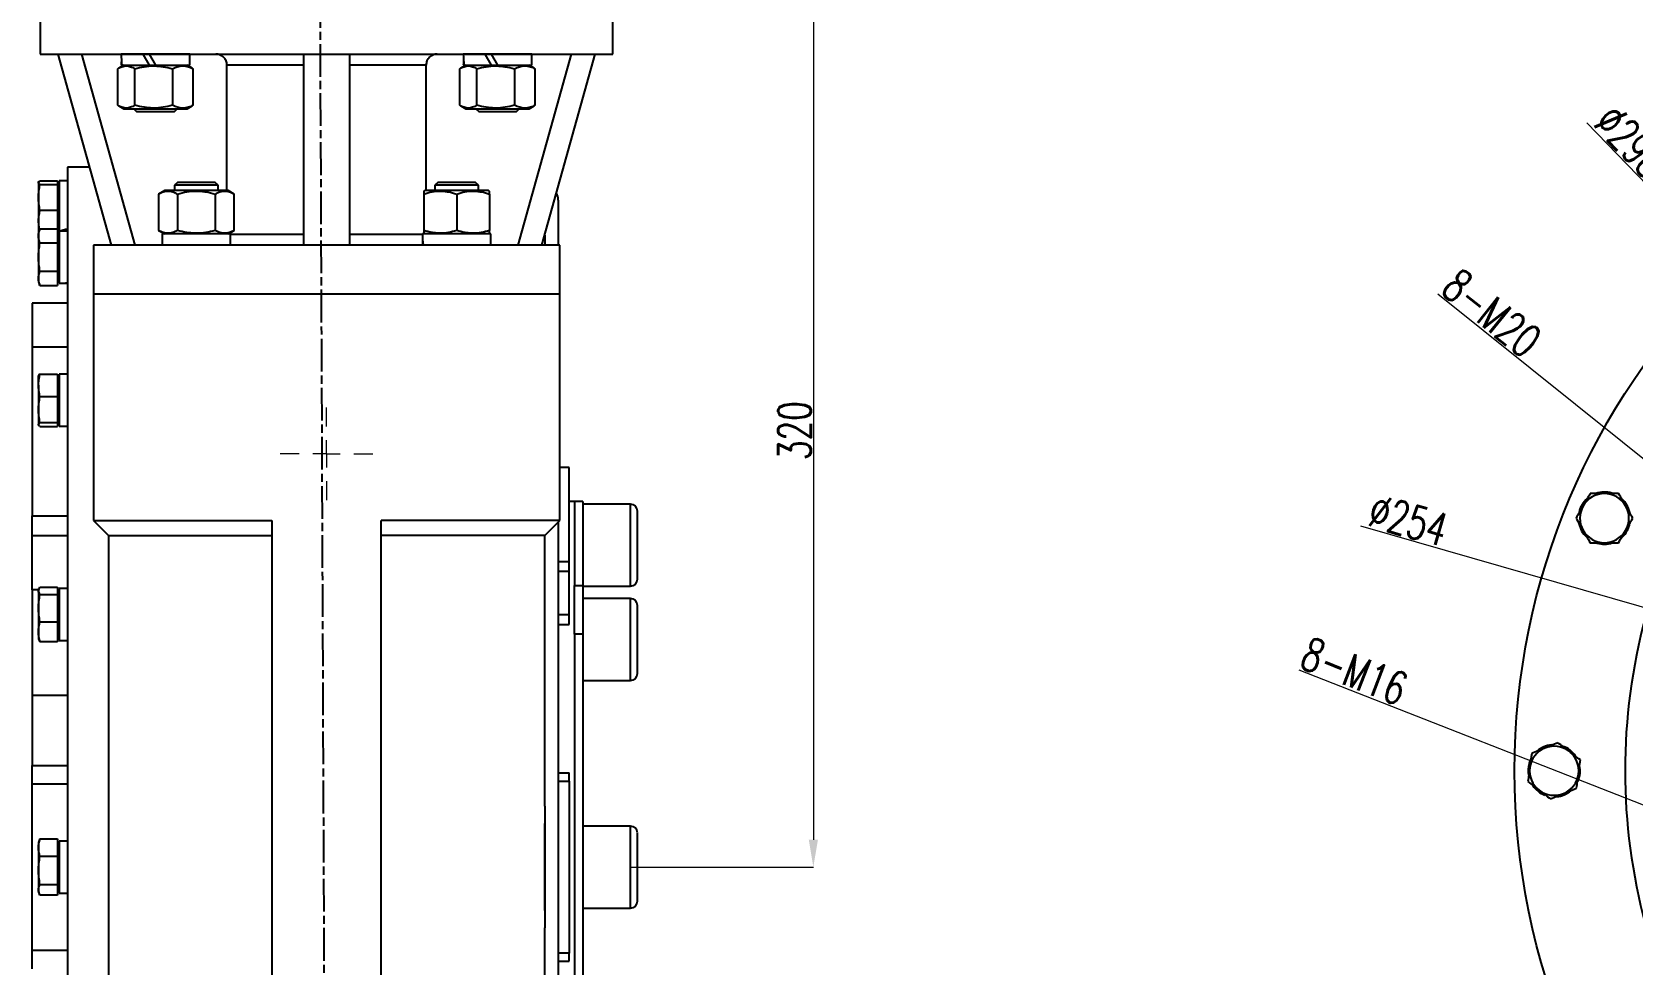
# Model space of a CAD drawing. Header units: millimetres. Extents: x 2180 to 4616, y 795 to 2518.
# Drawn here: x 2704 to 3291, y 1689 to 2031 of the extents above; entities that cross this region are included whole.
import ezdxf

# ---------------------------------------------------------------- set-up
doc = ezdxf.new("R2010")
doc.units = ezdxf.units.MM
doc.linetypes.add('AM_ISO08W050', pattern=[18, 12, -1.5, 3, -1.5])
for name, color, linetype, lineweight in [('10', 7, 'Continuous', 0), ('AM_5', 3, 'Continuous', 25), ('AM_7', 4, 'AM_ISO08W050', 25)]:
    doc.layers.add(name, color=color, linetype=linetype, lineweight=lineweight)
doc.styles.add('SLDTEXTSTYLE1', font='txt.shx', dxfattribs={"width": 0.7, "bigfont": 'gbcbig.shx'})
doc.dimstyles.new('SLDDIMSTYLE12$0', dxfattribs={"dimtxt": 12, "dimasz": 10, "dimexe": 0, "dimexo": 0.0625, "dimgap": 0.875, "dimtad": 1, "dimdec": 1, "dimlfac": 1.8, "dimrnd": 1e-09, "dimzin": 12, "dimdsep": 46, "dimtxsty": 'SLDTEXTSTYLE1', "dimcen": 0.09, "dimdle": 8.16, "dimclrd": 3, "dimclre": 3, "dimadec": 0, "dimazin": 3, "dimtfac": 1, "dimtdec": 1, "dimtofl": 0, "dimtmove": 0, "dimatfit": 3, "dimfxl": 0, "dimfrac": 2, "dimtolj": 1, "dimlwd": 5, "dimlwe": 5, "dimarcsym": 0})
doc.dimstyles.new('SLDDIMSTYLE12$3', dxfattribs={"dimtxt": 12, "dimasz": 10, "dimexe": 0, "dimexo": 0.0625, "dimgap": 0.875, "dimtad": 1, "dimdec": 1, "dimlfac": 1.8, "dimrnd": 1e-09, "dimzin": 12, "dimdsep": 46, "dimtxsty": 'SLDTEXTSTYLE1', "dimcen": 0.09, "dimdle": 8.16, "dimclrd": 3, "dimclre": 3, "dimadec": 0, "dimazin": 3, "dimtfac": 1, "dimtdec": 1, "dimtofl": 0, "dimtmove": 0, "dimatfit": 3, "dimfxl": 0, "dimfrac": 2, "dimtolj": 1, "dimlwd": 5, "dimlwe": 5, "dimarcsym": 0})

# ---------------------------------------------------------------- blocks, each defined once
blk = doc.blocks.new('SW_CENTERMARKSYMBOL_18')
at = {"layer": '10', "color": 0}
for p, q in [((0, 1), (0, 1.7)), ((-1, 0), (-1.7, 0)), ((0, 0), (-0.5, 0)), ((0, 0), (0, 0.5)), ((0, 0), (0, -0.5)), ((0, 0), (0.5, 0)), ((1, 0), (1.7, 0)), ((0, -1), (0, -1.7))]:
    blk.add_line(p, q, dxfattribs=at)
blk = doc.blocks.new('*D62')
at = {"layer": 'AM_5', "color": 3, "lineweight": 5, "transparency": 16777216}
blk.add_line((2916.7, 2045.25), (2990.17, 2045.25), dxfattribs=at)
at = {"layer": 'AM_5', "color": 3, "linetype": 'Continuous', "lineweight": 5, "transparency": 16777216}
for p, q in [((2990.17, 2035.25), (2990.17, 1735.25)), ((2923.2, 1725.25), (2990.17, 1725.25))]:
    blk.add_line(p, q, dxfattribs=at)
at = {"layer": 'AM_5', "color": 3, "transparency": 16777216}
for points in [[(2988.51, 2035.25), (2991.84, 2035.25), (2990.17, 2045.25)], [(2988.51, 1735.25), (2991.84, 1735.25), (2990.17, 1725.25)]]:
    blk.add_solid(points, dxfattribs=at)
at = {"layer": 'Defpoints', "color": 0, "transparency": 16777216}
for p in [(2916.64, 2045.25), (2923.14, 1725.25), (2990.17, 1725.25)]:
    blk.add_point(p, dxfattribs=at)
at = {"layer": 'AM_5', "color": 0, "transparency": 16777216, "insert": (2983.3, 1885.25), "char_height": 12, "attachment_point": 5, "rotation": 90, "style": 'SLDTEXTSTYLE1'}
blk.add_mtext('\\A1;320', dxfattribs=at)
blk = doc.blocks.new('*D63')
at = {"layer": 'AM_5', "color": 3, "linetype": 'Continuous', "lineweight": 5, "transparency": 16777216}
blk.add_line((3273.77, 1998.09), (3393.22, 1874.76), dxfattribs=at)
at = {"layer": 'AM_5', "color": 3, "lineweight": 5, "transparency": 16777216}
for p, q in [((3503.75, 1760.55), (3503.93, 1760.55)), ((3503.84, 1760.46), (3503.84, 1760.64))]:
    blk.add_line(p, q, dxfattribs=at)
at = {"layer": 'AM_5', "color": 3, "transparency": 16777216}
blk.add_solid([(3394.42, 1875.92), (3392.02, 1873.6), (3400.18, 1867.58)], dxfattribs=at)
at = {"layer": 'Defpoints', "color": 0, "transparency": 16777216}
for p in [(3400.18, 1867.58), (3607.5, 1653.52)]:
    blk.add_point(p, dxfattribs=at)
at = {"layer": 'AM_5', "color": 0, "transparency": 16777216, "insert": (3290.03, 1991.19), "char_height": 12, "attachment_point": 5, "rotation": 314.08515, "style": 'SLDTEXTSTYLE1'}
blk.add_mtext('\\A1;∅298', dxfattribs=at)
blk = doc.blocks.new('*D46')
at = {"layer": 'AM_5', "color": 3, "linetype": 'Continuous', "lineweight": 5, "transparency": 16777216}
blk.add_line((3219.23, 1935.33), (3351.55, 1829.3), dxfattribs=at)
at = {"layer": 'AM_5', "color": 3, "lineweight": 5, "transparency": 16777216}
for p, q in [((3366.09, 1817.57), (3366.27, 1817.57)), ((3366.18, 1817.48), (3366.18, 1817.66))]:
    blk.add_line(p, q, dxfattribs=at)
at = {"layer": 'AM_5', "color": 3, "transparency": 16777216}
blk.add_solid([(3352.59, 1830.6), (3350.51, 1828), (3359.36, 1823.04)], dxfattribs=at)
at = {"layer": 'Defpoints', "color": 0, "transparency": 16777216}
for p in [(3359.36, 1823.04), (3373.01, 1812.1)]:
    blk.add_point(p, dxfattribs=at)
at = {"layer": 'AM_5', "color": 0, "transparency": 16777216, "insert": (3238.96, 1928.33), "char_height": 12, "attachment_point": 5, "rotation": 321.29308, "style": 'SLDTEXTSTYLE1'}
blk.add_mtext('\\A1;8-M20', dxfattribs=at)
blk = doc.blocks.new('*D64')
at = {"layer": 'AM_5', "color": 3, "linetype": 'Continuous', "lineweight": 5, "transparency": 16777216}
blk.add_line((3190.86, 1850.3), (3372.15, 1798.31), dxfattribs=at)
at = {"layer": 'AM_5', "color": 3, "lineweight": 5, "transparency": 16777216}
for p, q in [((3503.75, 1760.55), (3503.93, 1760.55)), ((3503.84, 1760.46), (3503.84, 1760.64))]:
    blk.add_line(p, q, dxfattribs=at)
at = {"layer": 'AM_5', "color": 3, "transparency": 16777216}
blk.add_solid([(3372.61, 1799.92), (3371.69, 1796.71), (3381.76, 1795.56)], dxfattribs=at)
at = {"layer": 'Defpoints', "color": 0, "transparency": 16777216}
for p in [(3381.76, 1795.56), (3625.92, 1725.54)]:
    blk.add_point(p, dxfattribs=at)
at = {"layer": 'AM_5', "color": 0, "transparency": 16777216, "insert": (3208.4, 1852.42), "char_height": 12, "attachment_point": 5, "rotation": 343.99959, "style": 'SLDTEXTSTYLE1'}
blk.add_mtext('\\A1;∅254', dxfattribs=at)
blk = doc.blocks.new('*D47')
at = {"layer": 'AM_5', "color": 3, "linetype": 'Continuous', "lineweight": 5, "transparency": 16777216}
blk.add_line((3168.26, 1797.61), (3370.68, 1718.16), dxfattribs=at)
at = {"layer": 'AM_5', "color": 3, "lineweight": 5, "transparency": 16777216}
for p, q in [((3386.42, 1711.95), (3386.6, 1711.95)), ((3386.51, 1711.86), (3386.51, 1712.04))]:
    blk.add_line(p, q, dxfattribs=at)
at = {"layer": 'AM_5', "color": 3, "transparency": 16777216}
blk.add_solid([(3371.29, 1719.71), (3370.08, 1716.61), (3379.99, 1714.51)], dxfattribs=at)
at = {"layer": 'Defpoints', "color": 0, "transparency": 16777216}
for p in [(3379.99, 1714.51), (3393.03, 1709.39)]:
    blk.add_point(p, dxfattribs=at)
at = {"layer": 'AM_5', "color": 0, "transparency": 16777216, "insert": (3188.53, 1797.04), "char_height": 12, "attachment_point": 5, "rotation": 338.57051, "style": 'SLDTEXTSTYLE1'}
blk.add_mtext('\\A1;8-M16', dxfattribs=at)

msp = doc.modelspace()

# ---------------------------------------------------------------- linework, layer by layer
at = {"color": 7, "linetype": 'Continuous', "lineweight": 25}
for p, q in [((2706.641, 2045.247), (2706.641, 2023.247)), ((2916.641, 2023.247), (2916.641, 2045.247)), ((2706.641, 2023.247), (2916.641, 2023.247)), ((2713.141, 2023.247), (2732.641, 1953.247)), ((2741.465, 1953.247), (2721.965, 2023.247)), ((2761.472, 2023.247), (2736.372, 2023.247)), ((2744.243, 2023.247), (2746.61, 2019.147)), ((2749.035, 2019.147), (2746.667, 2023.247)), ((2761.472, 2019.147), (2761.472, 2023.247)), ((2803.141, 2023.247), (2803.141, 1953.247)), ((2820.141, 1953.247), (2820.141, 2023.247)), ((2886.91, 2023.247), (2861.81, 2023.247)), ((2869.681, 2023.247), (2872.048, 2019.147)), ((2874.473, 2019.147), (2872.105, 2023.247)), ((2901.317, 2023.247), (2881.817, 1953.247)), ((2886.91, 2019.147), (2886.91, 2023.247)), ((2890.641, 1953.247), (2910.141, 2023.247)), ((2735.088, 2004.536), (2735.088, 2017.859)), ((2737.297, 2019.147), (2735.465, 2018.09)), ((2736.372, 2019.147), (2736.597, 2019.147)), ((2736.597, 2019.147), (2761.472, 2019.147)), ((2741.323, 2004.536), (2741.323, 2017.859)), ((2755.157, 2017.859), (2755.157, 2004.536)), ((2762.379, 2018.09), (2760.547, 2019.147)), ((2762.756, 2017.859), (2762.36, 2018.057)), ((2762.756, 2004.536), (2762.756, 2017.859)), ((2803.141, 2019.247), (2775.117, 2019.247)), ((2775.117, 1973.247), (2775.117, 2019.247)), ((2848.165, 2019.247), (2820.141, 2019.247)), ((2848.165, 1973.247), (2848.165, 2019.247)), ((2860.526, 2004.536), (2860.526, 2017.859)), ((2862.735, 2019.147), (2860.903, 2018.09)), ((2861.81, 2019.147), (2862.035, 2019.147)), ((2862.035, 2019.147), (2886.91, 2019.147)), ((2866.761, 2004.536), (2866.761, 2017.859)), ((2880.595, 2017.859), (2880.595, 2004.536)), ((2887.817, 2018.09), (2885.985, 2019.147)), ((2888.194, 2017.859), (2887.798, 2018.057)), ((2888.194, 2004.536), (2888.194, 2017.859)), ((2735.469, 2004.303), (2737.297, 2003.247)), ((2737.297, 2003.247), (2748.922, 2003.247)), ((2741.004, 2003.247), (2742.004, 2002.247)), ((2742.004, 2002.247), (2748.922, 2002.247)), ((2748.922, 2003.247), (2760.547, 2003.247)), ((2748.922, 2002.247), (2755.839, 2002.247)), ((2755.839, 2002.247), (2756.839, 2003.247)), ((2760.547, 2003.247), (2762.375, 2004.303)), ((2762.359, 2004.331), (2762.756, 2004.536)), ((2860.906, 2004.303), (2862.735, 2003.247)), ((2862.735, 2003.247), (2874.36, 2003.247)), ((2866.442, 2003.247), (2867.442, 2002.247)), ((2867.442, 2002.247), (2874.36, 2002.247)), ((2874.36, 2003.247), (2885.985, 2003.247)), ((2874.36, 2002.247), (2881.277, 2002.247)), ((2881.277, 2002.247), (2882.277, 2003.247)), ((2885.985, 2003.247), (2887.813, 2004.303)), ((2887.797, 2004.331), (2888.194, 2004.536)), ((2724.702, 1981.747), (2716.641, 1981.747)), ((2716.641, 1981.747), (2716.641, 1468.747)), ((2706.041, 1976.169), (2706.041, 1970.684)), ((2706.548, 1976.852), (2712.941, 1976.852)), ((2706.548, 1975.486), (2712.941, 1975.486)), ((2712.941, 1976.852), (2712.941, 1975.486)), ((2713.541, 1975.482), (2712.941, 1976.082)), ((2712.941, 1975.486), (2712.941, 1965.881)), ((2716.641, 1976.797), (2713.541, 1976.797)), ((2713.541, 1976.797), (2713.541, 1958.421)), ((2752.286, 1973.247), (2750.055, 1971.959)), ((2763.911, 1973.247), (2752.286, 1973.247)), ((2756.994, 1976.247), (2755.911, 1975.165)), ((2755.911, 1975.165), (2755.911, 1973.247)), ((2771.911, 1975.165), (2755.911, 1975.165)), ((2770.829, 1976.247), (2756.994, 1976.247)), ((2775.536, 1973.247), (2763.911, 1973.247)), ((2771.911, 1975.165), (2770.829, 1976.247)), ((2771.911, 1973.247), (2771.911, 1975.165)), ((2777.768, 1971.959), (2775.536, 1973.247)), ((2847.746, 1973.247), (2847.371, 1973.031)), ((2847.746, 1973.247), (2847.371, 1973.031)), ((2870.996, 1973.247), (2847.746, 1973.247)), ((2852.453, 1976.247), (2851.371, 1975.165)), ((2851.371, 1975.165), (2851.371, 1973.247)), ((2867.371, 1975.165), (2851.371, 1975.165)), ((2866.288, 1976.247), (2852.453, 1976.247)), ((2867.371, 1975.165), (2866.288, 1976.247)), ((2867.371, 1973.247), (2867.371, 1975.165)), ((2871.371, 1973.031), (2870.996, 1973.247)), ((2871.371, 1973.031), (2870.996, 1973.247)), ((2706.041, 1970.684), (2706.041, 1961.762)), ((2750.055, 1971.959), (2750.055, 1958.636)), ((2756.983, 1971.959), (2756.983, 1958.636)), ((2770.839, 1971.959), (2770.839, 1958.636)), ((2777.768, 1958.636), (2777.768, 1971.959)), ((2847.371, 1971.959), (2847.371, 1958.636)), ((2859.371, 1971.959), (2859.371, 1958.636)), ((2871.371, 1971.959), (2871.371, 1958.636)), ((2706.403, 1958.82), (2706.041, 1961.762)), ((2706.041, 1961.762), (2706.041, 1958.247)), ((2712.941, 1965.881), (2706.548, 1965.881)), ((2712.941, 1965.881), (2712.941, 1959.218)), ((2706.548, 1959.218), (2706.041, 1957.826)), ((2706.041, 1958.325), (2706.306, 1957.968)), ((2706.041, 1957.826), (2706.041, 1956.616)), ((2706.041, 1956.616), (2706.041, 1948.818)), ((2706.548, 1959.218), (2712.941, 1959.218)), ((2712.941, 1959.218), (2712.941, 1954.014)), ((2712.941, 1958.412), (2713.541, 1959.012)), ((2713.541, 1957.061), (2712.941, 1957.661)), ((2716.641, 1958.376), (2713.541, 1958.376)), ((2713.541, 1958.376), (2713.541, 1939.276)), ((2750.055, 1958.636), (2752.286, 1957.347)), ((2751.361, 1957.347), (2751.361, 1953.247)), ((2776.461, 1957.347), (2751.361, 1957.347)), ((2775.536, 1957.347), (2777.768, 1958.636)), ((2776.461, 1953.247), (2776.461, 1957.347)), ((2776.461, 1957.247), (2803.141, 1957.247)), ((2820.141, 1957.247), (2846.821, 1957.247)), ((2871.921, 1957.347), (2846.821, 1957.347)), ((2847.371, 1957.564), (2847.746, 1957.347)), ((2847.371, 1957.564), (2847.746, 1957.347)), ((2870.996, 1957.347), (2871.371, 1957.564)), ((2870.996, 1957.347), (2871.371, 1957.564)), ((2871.921, 1953.247), (2871.921, 1957.347)), ((2871.921, 1953.247), (2871.921, 1957.347)), ((2891.641, 1956.837), (2891.641, 1953.247)), ((2706.548, 1954.014), (2712.941, 1954.014)), ((2712.941, 1954.014), (2712.941, 1943.622)), ((2726.141, 1953.247), (2726.141, 1935.247)), ((2897.141, 1953.247), (2726.141, 1953.247)), ((2897.141, 1935.247), (2897.141, 1953.247)), ((2706.041, 1948.818), (2706.041, 1941.028)), ((2712.941, 1943.622), (2706.548, 1943.622)), ((2712.941, 1943.622), (2712.941, 1938.434)), ((2706.041, 1941.028), (2706.041, 1939.826)), ((2706.041, 1939.826), (2706.548, 1938.434)), ((2706.548, 1938.434), (2712.941, 1938.434)), ((2712.941, 1939.991), (2713.541, 1940.591)), ((2713.541, 1939.276), (2713.556, 1939.276)), ((2713.556, 1939.276), (2716.641, 1939.276)), ((2716.641, 1931.896), (2703.641, 1931.896)), ((2703.641, 1931.896), (2703.641, 1915.824)), ((2726.141, 1935.247), (2726.141, 1852.247)), ((2897.141, 1935.247), (2726.141, 1935.247)), ((2897.141, 1852.247), (2897.141, 1935.247)), ((2716.641, 1915.824), (2703.641, 1915.824)), ((2703.641, 1915.824), (2703.641, 1853.999)), ((2706.041, 1901.839), (2706.041, 1905.367)), ((2706.548, 1905.965), (2712.941, 1905.965)), ((2712.941, 1905.965), (2712.941, 1897.714)), ((2713.541, 1904.602), (2712.941, 1905.202)), ((2716.641, 1905.917), (2713.541, 1905.917)), ((2713.541, 1905.917), (2713.541, 1886.817)), ((2706.041, 1901.839), (2706.041, 1892.915)), ((2706.548, 1897.714), (2712.941, 1897.714)), ((2712.941, 1897.714), (2712.941, 1888.117)), ((2706.041, 1892.915), (2706.041, 1887.443)), ((2712.941, 1888.117), (2706.548, 1888.117)), ((2706.548, 1886.769), (2712.941, 1886.769)), ((2712.941, 1887.532), (2713.541, 1888.132)), ((2712.941, 1888.117), (2712.941, 1886.769)), ((2713.541, 1886.817), (2716.641, 1886.817)), ((2900.641, 1871.709), (2897.141, 1871.709)), ((2900.641, 1837.207), (2900.641, 1871.709)), ((2902.641, 1859.247), (2900.641, 1859.247)), ((2905.641, 1859.247), (2902.641, 1859.247)), ((2902.641, 1859.247), (2902.641, 1828.485)), ((2905.641, 1859.247), (2905.641, 1828.485)), ((2923.141, 1858.247), (2905.641, 1858.247)), ((2923.141, 1828.247), (2923.141, 1858.247)), ((2703.641, 1853.999), (2716.641, 1853.999)), ((2703.641, 1846.661), (2703.641, 1853.999)), ((2726.141, 1852.247), (2731.641, 1846.747)), ((2726.141, 1852.247), (2791.641, 1852.247)), ((2791.641, 1852.247), (2791.641, 1598.247)), ((2897.141, 1852.247), (2831.641, 1852.247)), ((2831.641, 1598.247), (2831.641, 1852.247)), ((2891.641, 1846.747), (2897.141, 1852.247)), ((2716.641, 1846.661), (2703.641, 1846.661)), ((2703.641, 1826.917), (2703.641, 1846.661)), ((2731.641, 1846.747), (2731.641, 1661.686)), ((2731.641, 1846.747), (2791.641, 1846.747)), ((2891.641, 1846.747), (2831.641, 1846.747)), ((2891.641, 1747.563), (2891.641, 1846.747)), ((2896.641, 1837.207), (2900.641, 1837.207)), ((2896.641, 1833.757), (2900.641, 1833.757)), ((2900.641, 1833.757), (2900.641, 1837.207)), ((2900.641, 1817.656), (2900.641, 1833.757)), ((2703.641, 1826.917), (2703.641, 1788.114)), ((2706.063, 1826.917), (2703.641, 1826.917)), ((2706.171, 1827.215), (2706.041, 1826.857)), ((2706.041, 1826.857), (2706.041, 1826.548)), ((2706.041, 1826.548), (2706.041, 1820.178)), ((2706.548, 1827.897), (2712.941, 1827.897)), ((2712.941, 1827.897), (2712.941, 1825.198)), ((2713.541, 1826.917), (2712.941, 1826.917)), ((2713.541, 1826.092), (2712.941, 1826.692)), ((2716.641, 1827.407), (2713.541, 1827.407)), ((2713.541, 1827.407), (2713.541, 1808.307)), ((2902.641, 1828.485), (2905.641, 1828.485)), ((2902.641, 1810.676), (2902.641, 1828.485)), ((2905.641, 1828.485), (2905.641, 1810.676)), ((2905.641, 1828.247), (2923.141, 1828.247)), ((2706.041, 1820.178), (2706.041, 1811.487)), ((2706.548, 1825.198), (2712.941, 1825.198)), ((2712.941, 1825.198), (2712.941, 1815.158)), ((2923.141, 1823.686), (2905.641, 1823.686)), ((2923.141, 1793.686), (2923.141, 1823.686)), ((2706.548, 1815.158), (2712.941, 1815.158)), ((2712.941, 1815.158), (2712.941, 1807.816)), ((2900.641, 1817.656), (2896.641, 1817.656)), ((2896.641, 1814.206), (2900.641, 1814.206)), ((2900.641, 1814.206), (2900.641, 1817.656)), ((2706.041, 1811.487), (2706.041, 1808.857)), ((2706.041, 1808.857), (2706.171, 1808.499)), ((2706.277, 1808.537), (2706.548, 1807.816)), ((2712.941, 1809.022), (2713.541, 1809.622)), ((2713.541, 1808.307), (2716.641, 1808.307)), ((2902.641, 1810.676), (2902.641, 1591.247)), ((2905.641, 1810.676), (2902.641, 1810.676)), ((2905.641, 1810.676), (2905.641, 1591.247)), ((2712.941, 1807.816), (2706.548, 1807.816)), ((2905.641, 1793.686), (2923.141, 1793.686)), ((2703.641, 1788.114), (2703.641, 1762.505)), ((2716.641, 1788.114), (2703.641, 1788.114)), ((2703.641, 1762.505), (2716.641, 1762.505)), ((2703.641, 1755.698), (2703.641, 1762.505)), ((2716.641, 1755.698), (2703.641, 1755.698)), ((2703.641, 1694.797), (2703.641, 1755.698)), ((2896.641, 1759.745), (2900.641, 1759.745)), ((2896.641, 1756.771), (2900.641, 1756.771)), ((2900.641, 1756.771), (2900.641, 1759.745)), ((2900.641, 1756.771), (2900.641, 1693.724)), ((2891.641, 1747.563), (2891.641, 1702.931)), ((2923.141, 1740.247), (2905.641, 1740.247)), ((2923.141, 1725.247), (2923.141, 1740.247)), ((2706.321, 1735.017), (2706.041, 1734.247)), ((2706.041, 1734.247), (2706.041, 1732.382)), ((2706.041, 1732.382), (2706.041, 1724.064)), ((2706.548, 1735.549), (2706.404, 1734.987)), ((2706.548, 1735.549), (2712.941, 1735.549)), ((2712.941, 1735.549), (2712.941, 1729.216)), ((2713.541, 1733.482), (2712.941, 1734.082)), ((2716.641, 1734.797), (2713.541, 1734.797)), ((2713.541, 1734.797), (2713.541, 1715.697)), ((2706.548, 1729.216), (2712.941, 1729.216)), ((2712.941, 1729.216), (2712.941, 1718.913)), ((2706.041, 1724.064), (2706.041, 1716.929)), ((2923.141, 1710.247), (2923.141, 1725.247)), ((2706.041, 1716.929), (2706.041, 1716.247)), ((2706.041, 1716.247), (2706.321, 1715.478)), ((2706.548, 1718.913), (2712.941, 1718.913)), ((2712.941, 1714.945), (2706.548, 1714.945)), ((2712.941, 1718.913), (2712.941, 1714.945)), ((2712.941, 1716.412), (2713.541, 1717.012)), ((2713.541, 1715.697), (2716.641, 1715.697)), ((2905.641, 1710.247), (2923.141, 1710.247)), ((2891.641, 1603.747), (2891.641, 1702.931)), ((2703.641, 1694.797), (2716.641, 1694.797)), ((2703.641, 1687.989), (2703.641, 1694.797)), ((2900.641, 1693.724), (2896.641, 1693.724)), ((2900.641, 1690.749), (2900.641, 1693.724)), ((2896.641, 1690.749), (2900.641, 1690.749))]:
    msp.add_line(p, q, dxfattribs=at)
at = {"linetype": 'ByBlock'}
msp.add_line((2761.472, 2023.247), (2861.81, 2023.247), dxfattribs=at)
at = {"color": 7, "linetype": 'Continuous', "lineweight": 25}
msp.add_circle((3503.842, 1760.551), 256.5, dxfattribs=at)
for centre, radius, start, end in [((2891.641, 1969.747), 5, 0, 30.573361), ((3280.263, 1853.16), 9, 89.948281, 149.948281), ((3280.263, 1853.16), 9.55, 73.677171, 108.820605), ((3280.263, 1853.16), 9, 29.948281, 89.948281), ((2923.141, 1855.747), 2.5, 0, 90), ((3280.263, 1853.16), 9.55, 131.459949, 166.727313), ((3280.263, 1853.16), 9, 149.948281, 209.948281), ((3280.263, 1853.16), 9.55, 12.694734, 47.128), ((3280.263, 1853.16), 9, 329.948281, 29.948281), ((3280.263, 1853.16), 9.55, 191.971188, 226.34896), ((3280.263, 1853.16), 9.55, 313.499285, 349.146483), ((3280.263, 1853.16), 9, 209.948281, 269.948281), ((3280.263, 1853.16), 9.55, 253.363698, 287.557259), ((3280.263, 1853.16), 9, 269.948281, 329.948281), ((2923.141, 1830.747), 2.5, 270, 0), ((2923.141, 1821.186), 2.5, 0, 90), ((3503.842, 1760.551), 216, 164.887048, 195.112952), ((2923.141, 1796.186), 2.5, 270, 0), ((3261.842, 1760.551), 9, 112.448281, 172.448281), ((3261.842, 1760.551), 9.55, 96.177171, 131.320605), ((3261.842, 1760.551), 9, 52.448281, 112.448281), ((3261.842, 1760.551), 9.55, 35.194734, 69.628), ((3261.842, 1760.551), 9, 352.448281, 52.448281), ((3261.842, 1760.551), 9.55, 153.959949, 189.227313), ((3261.842, 1760.551), 9, 172.448281, 232.448281), ((3261.842, 1760.551), 9.55, 335.999285, 11.646483), ((3261.842, 1760.551), 9, 292.448281, 352.448281), ((3261.842, 1760.551), 9.55, 214.471188, 248.84896), ((3261.842, 1760.551), 9, 232.448281, 292.448281), ((3261.842, 1760.551), 9.55, 275.863698, 310.057259), ((2923.141, 1737.747), 2.5, 0, 90), ((2923.141, 1712.747), 2.5, 270, 0)]:
    msp.add_arc(centre, radius, start, end, dxfattribs=at)
for centre, major_axis, ratio, start_param, end_param in [((2748.922, 2023.247), (0, -21.737), 0.5773503, 4.712389, 4.9021421), ((2748.922, 2019.147), (0, -21.737), 0.5773503, 4.6179404, 4.712389), ((2874.36, 2023.247), (0, -21.737), 0.5773503, 4.712389, 4.9021421), ((2874.36, 2019.147), (0, -21.737), 0.5773503, 4.6179404, 4.712389), ((2713.541, 1967.247), (16.357, 4.92), 0.500419, 4.5629968, 4.7515238), ((2716.641, 1967.247), (16.357, 4.92), 0.500419, 4.5505207, 4.5629968), ((2859.371, 1957.347), (0, 21.737), 0.5773503, 1.5707963, 1.7605494), ((2859.371, 1953.247), (0, 21.737), 0.5773503, 1.4763478, 1.5707963), ((2713.541, 1948.826), (16.541, -0.013), 0.5773498, 4.7128403, 4.9013672), ((2716.641, 1948.826), (16.541, -0.013), 0.5773498, 4.6198992, 4.7128403)]:
    msp.add_ellipse(centre, major_axis=major_axis, ratio=ratio, start_param=start_param, end_param=end_param, dxfattribs=at)
for points, knots in [([(2775.117, 2019.247), (2775.117, 2019.515), (2775.09, 2019.777), (2774.983, 2020.293), (2774.903, 2020.55), (2774.693, 2021.037), (2774.565, 2021.267), (2774.264, 2021.703), (2774.09, 2021.907), (2773.71, 2022.274), (2773.503, 2022.438), (2773.055, 2022.728), (2772.82, 2022.849), (2772.331, 2023.045), (2772.074, 2023.121), (2771.552, 2023.222), (2771.288, 2023.247), (2771.021, 2023.247)], [0, 0, 0, 0, 0.125, 0.125, 0.25, 0.25, 0.375, 0.375, 0.5, 0.5, 0.625, 0.625, 0.75, 0.75, 0.875, 0.875, 1, 1, 1, 1]), ([(2852.261, 2023.247), (2851.994, 2023.247), (2851.731, 2023.222), (2851.213, 2023.122), (2850.956, 2023.047), (2850.463, 2022.85), (2850.229, 2022.729), (2849.786, 2022.443), (2849.574, 2022.276), (2849.194, 2021.909), (2849.023, 2021.709), (2848.72, 2021.273), (2848.59, 2021.038), (2848.277, 2020.312), (2848.165, 2019.782), (2848.165, 2019.247)], [0, 0, 0, 0, 0.125, 0.125, 0.25, 0.25, 0.375, 0.375, 0.5, 0.5, 0.625, 0.625, 0.75, 0.75, 1, 1, 1, 1]), ([(2735.088, 2017.859), (2735.597, 2018.186), (2736.11, 2018.455), (2737.146, 2018.828), (2737.669, 2018.93), (2738.464, 2018.931), (2738.731, 2018.906), (2739.257, 2018.808), (2739.519, 2018.736), (2740.299, 2018.456), (2740.813, 2018.186), (2741.323, 2017.859)], [0, 0, 0, 0, 0.25, 0.25, 0.5, 0.5, 0.625, 0.625, 0.75, 0.75, 1, 1, 1, 1]), ([(2741.323, 2017.859), (2742.452, 2018.186), (2743.59, 2018.455), (2745.889, 2018.828), (2747.05, 2018.93), (2748.814, 2018.931), (2749.405, 2018.906), (2750.574, 2018.808), (2751.154, 2018.736), (2752.885, 2018.456), (2754.026, 2018.186), (2755.157, 2017.859)], [0, 0, 0, 0, 0.25, 0.25, 0.5, 0.5, 0.625, 0.625, 0.75, 0.75, 1, 1, 1, 1]), ([(2755.157, 2017.859), (2755.777, 2018.186), (2756.402, 2018.455), (2757.665, 2018.828), (2758.303, 2018.93), (2759.272, 2018.931), (2759.597, 2018.906), (2760.239, 2018.808), (2760.557, 2018.736), (2761.508, 2018.456), (2762.135, 2018.186), (2762.756, 2017.859)], [0, 0, 0, 0, 0.25, 0.25, 0.5, 0.5, 0.625, 0.625, 0.75, 0.75, 1, 1, 1, 1]), ([(2860.526, 2017.859), (2861.035, 2018.186), (2861.548, 2018.455), (2862.584, 2018.828), (2863.107, 2018.93), (2863.902, 2018.931), (2864.169, 2018.906), (2864.695, 2018.808), (2864.957, 2018.736), (2865.737, 2018.456), (2866.251, 2018.186), (2866.761, 2017.859)], [0, 0, 0, 0, 0.25, 0.25, 0.5, 0.5, 0.625, 0.625, 0.75, 0.75, 1, 1, 1, 1]), ([(2866.761, 2017.859), (2867.89, 2018.186), (2869.028, 2018.455), (2871.327, 2018.828), (2872.488, 2018.93), (2874.252, 2018.931), (2874.843, 2018.906), (2876.012, 2018.808), (2876.592, 2018.736), (2878.323, 2018.456), (2879.464, 2018.186), (2880.595, 2017.859)], [0, 0, 0, 0, 0.25, 0.25, 0.5, 0.5, 0.625, 0.625, 0.75, 0.75, 1, 1, 1, 1]), ([(2880.595, 2017.859), (2881.215, 2018.186), (2881.84, 2018.455), (2883.103, 2018.828), (2883.741, 2018.93), (2884.71, 2018.931), (2885.035, 2018.906), (2885.677, 2018.808), (2885.995, 2018.736), (2886.946, 2018.456), (2887.573, 2018.186), (2888.194, 2017.859)], [0, 0, 0, 0, 0.25, 0.25, 0.5, 0.5, 0.625, 0.625, 0.75, 0.75, 1, 1, 1, 1]), ([(2741.323, 2004.536), (2740.814, 2004.209), (2740.301, 2003.94), (2739.265, 2003.567), (2738.741, 2003.465), (2737.946, 2003.463), (2737.68, 2003.488), (2737.153, 2003.586), (2736.892, 2003.659), (2736.111, 2003.939), (2735.598, 2004.209), (2735.088, 2004.536)], [0, 0, 0, 0, 0.25, 0.25, 0.5, 0.5, 0.625, 0.625, 0.75, 0.75, 1, 1, 1, 1]), ([(2755.157, 2004.536), (2754.027, 2004.209), (2752.89, 2003.94), (2750.59, 2003.567), (2749.429, 2003.465), (2747.665, 2003.463), (2747.074, 2003.488), (2745.905, 2003.586), (2745.325, 2003.659), (2743.594, 2003.939), (2742.453, 2004.209), (2741.323, 2004.536)], [0, 0, 0, 0, 0.25, 0.25, 0.5, 0.5, 0.625, 0.625, 0.75, 0.75, 1, 1, 1, 1]), ([(2762.756, 2004.536), (2762.136, 2004.209), (2761.511, 2003.94), (2760.248, 2003.567), (2759.61, 2003.465), (2758.64, 2003.463), (2758.316, 2003.488), (2757.674, 2003.586), (2757.355, 2003.659), (2756.404, 2003.939), (2755.778, 2004.209), (2755.157, 2004.536)], [0, 0, 0, 0, 0.25, 0.25, 0.5, 0.5, 0.625, 0.625, 0.75, 0.75, 1, 1, 1, 1]), ([(2866.761, 2004.536), (2866.252, 2004.209), (2865.739, 2003.94), (2864.703, 2003.567), (2864.179, 2003.465), (2863.384, 2003.463), (2863.118, 2003.488), (2862.591, 2003.586), (2862.33, 2003.659), (2861.549, 2003.939), (2861.036, 2004.209), (2860.526, 2004.536)], [0, 0, 0, 0, 0.25, 0.25, 0.5, 0.5, 0.625, 0.625, 0.75, 0.75, 1, 1, 1, 1]), ([(2880.595, 2004.536), (2879.465, 2004.209), (2878.327, 2003.94), (2876.028, 2003.567), (2874.867, 2003.465), (2873.103, 2003.463), (2872.512, 2003.488), (2871.343, 2003.586), (2870.763, 2003.659), (2869.032, 2003.939), (2867.891, 2004.209), (2866.761, 2004.536)], [0, 0, 0, 0, 0.25, 0.25, 0.5, 0.5, 0.625, 0.625, 0.75, 0.75, 1, 1, 1, 1]), ([(2888.194, 2004.536), (2887.573, 2004.209), (2886.949, 2003.94), (2885.686, 2003.567), (2885.048, 2003.465), (2884.078, 2003.463), (2883.754, 2003.488), (2883.112, 2003.586), (2882.793, 2003.659), (2881.842, 2003.939), (2881.216, 2004.209), (2880.595, 2004.536)], [0, 0, 0, 0, 0.25, 0.25, 0.5, 0.5, 0.625, 0.625, 0.75, 0.75, 1, 1, 1, 1]), ([(2706.041, 1976.169), (2706.041, 1976.284), (2706.088, 1976.398), (2706.264, 1976.626), (2706.391, 1976.739), (2706.548, 1976.852)], [0, 0, 0, 0, 0.5, 0.5, 1, 1, 1, 1]), ([(2706.548, 1975.486), (2706.391, 1975.599), (2706.264, 1975.712), (2706.088, 1975.94), (2706.041, 1976.054), (2706.041, 1976.169)], [0, 0, 0, 0, 0.5, 0.5, 1, 1, 1, 1]), ([(2706.041, 1970.684), (2706.041, 1971.492), (2706.088, 1972.296), (2706.264, 1973.896), (2706.391, 1974.692), (2706.548, 1975.486)], [0, 0, 0, 0, 0.5, 0.5, 1, 1, 1, 1]), ([(2750.055, 1971.959), (2750.62, 1972.286), (2751.19, 1972.555), (2752.342, 1972.928), (2752.923, 1973.03), (2753.807, 1973.031), (2754.103, 1973.006), (2754.688, 1972.908), (2754.979, 1972.836), (2755.846, 1972.556), (2756.417, 1972.286), (2756.983, 1971.959)], [0, 0, 0, 0, 0.25, 0.25, 0.5, 0.5, 0.625, 0.625, 0.75, 0.75, 1, 1, 1, 1]), ([(2756.983, 1971.959), (2758.114, 1972.286), (2759.254, 1972.555), (2761.556, 1972.928), (2762.72, 1973.03), (2764.487, 1973.031), (2765.079, 1973.006), (2766.249, 1972.908), (2766.831, 1972.836), (2768.565, 1972.556), (2769.707, 1972.286), (2770.839, 1971.959)], [0, 0, 0, 0, 0.25, 0.25, 0.5, 0.5, 0.625, 0.625, 0.75, 0.75, 1, 1, 1, 1]), ([(2770.839, 1971.959), (2771.405, 1972.286), (2771.975, 1972.555), (2773.126, 1972.928), (2773.708, 1973.03), (2774.591, 1973.031), (2774.887, 1973.006), (2775.473, 1972.908), (2775.763, 1972.836), (2776.63, 1972.556), (2777.201, 1972.286), (2777.768, 1971.959)], [0, 0, 0, 0, 0.25, 0.25, 0.5, 0.5, 0.625, 0.625, 0.75, 0.75, 1, 1, 1, 1]), ([(2847.371, 1972.993), (2847.371, 1973.005), (2847.371, 1973.099), (2847.371, 1972.754), (2847.371, 1972.226), (2847.371, 1971.959)], [0, 0, 0, 0, 0.0695917, 0.5305334, 1, 1, 1, 1]), ([(2847.371, 1972.993), (2847.371, 1973.005), (2847.371, 1973.099), (2847.371, 1972.754), (2847.371, 1972.226), (2847.371, 1971.959)], [0, 0, 0, 0, 0.0695917, 0.5305334, 1, 1, 1, 1]), ([(2847.371, 1971.959), (2848.35, 1972.286), (2849.337, 1972.555), (2851.331, 1972.928), (2852.339, 1973.03), (2853.869, 1973.031), (2854.382, 1973.006), (2855.396, 1972.908), (2855.899, 1972.836), (2857.401, 1972.556), (2858.39, 1972.286), (2859.371, 1971.959)], [0, 0, 0, 0, 0.25, 0.25, 0.5, 0.5, 0.625, 0.625, 0.75, 0.75, 1, 1, 1, 1]), ([(2847.371, 1971.959), (2848.35, 1972.286), (2849.337, 1972.555), (2851.331, 1972.928), (2852.339, 1973.03), (2853.869, 1973.031), (2854.382, 1973.006), (2855.396, 1972.908), (2855.899, 1972.836), (2857.401, 1972.556), (2858.39, 1972.286), (2859.371, 1971.959)], [0, 0, 0, 0, 0.25, 0.25, 0.5, 0.5, 0.625, 0.625, 0.75, 0.75, 1, 1, 1, 1]), ([(2859.371, 1971.959), (2860.35, 1972.286), (2861.337, 1972.555), (2863.331, 1972.928), (2864.339, 1973.03), (2865.869, 1973.031), (2866.382, 1973.006), (2867.396, 1972.908), (2867.899, 1972.836), (2869.401, 1972.556), (2870.39, 1972.286), (2871.371, 1971.959)], [0, 0, 0, 0, 0.25, 0.25, 0.5, 0.5, 0.625, 0.625, 0.75, 0.75, 1, 1, 1, 1]), ([(2859.371, 1971.959), (2860.35, 1972.286), (2861.337, 1972.555), (2863.331, 1972.928), (2864.339, 1973.03), (2865.869, 1973.031), (2866.382, 1973.006), (2867.396, 1972.908), (2867.899, 1972.836), (2869.401, 1972.556), (2870.39, 1972.286), (2871.371, 1971.959)], [0, 0, 0, 0, 0.25, 0.25, 0.5, 0.5, 0.625, 0.625, 0.75, 0.75, 1, 1, 1, 1]), ([(2871.371, 1971.959), (2871.371, 1972.281), (2871.371, 1972.889), (2871.371, 1972.959), (2871.371, 1972.993)], [0, 0, 0, 0, 0.529034, 1, 1, 1, 1]), ([(2871.371, 1971.959), (2871.371, 1972.281), (2871.371, 1972.889), (2871.371, 1972.959), (2871.371, 1972.993)], [0, 0, 0, 0, 0.529034, 1, 1, 1, 1]), ([(2706.548, 1965.881), (2706.391, 1966.675), (2706.264, 1967.472), (2706.088, 1969.072), (2706.041, 1969.876), (2706.041, 1970.684)], [0, 0, 0, 0, 0.5, 0.5, 1, 1, 1, 1]), ([(2896.641, 1969.733), (2896.641, 1969.738), (2896.641, 1969.881), (2896.641, 1969.368), (2896.641, 1968.141), (2896.641, 1965.992), (2896.641, 1963.105), (2896.641, 1959.423), (2896.641, 1956.134), (2896.641, 1953.836), (2896.641, 1953.247)], [0, 0, 0, 0, 0.0056212, 0.1665866, 0.3265382, 0.4847394, 0.6413562, 0.7955612, 0.9476696, 1, 1, 1, 1]), ([(2706.041, 1961.762), (2706.041, 1962.455), (2706.088, 1963.145), (2706.264, 1964.517), (2706.391, 1965.2), (2706.548, 1965.881)], [0, 0, 0, 0, 0.5, 0.5, 1, 1, 1, 1]), ([(2706.041, 1956.616), (2706.041, 1957.054), (2706.088, 1957.49), (2706.264, 1958.357), (2706.391, 1958.788), (2706.548, 1959.218)], [0, 0, 0, 0, 0.5, 0.5, 1, 1, 1, 1]), ([(2706.548, 1954.014), (2706.391, 1954.444), (2706.264, 1954.876), (2706.088, 1955.743), (2706.041, 1956.178), (2706.041, 1956.616)], [0, 0, 0, 0, 0.5, 0.5, 1, 1, 1, 1]), ([(2756.983, 1958.636), (2756.417, 1958.309), (2755.848, 1958.04), (2754.696, 1957.667), (2754.115, 1957.565), (2753.231, 1957.563), (2752.935, 1957.588), (2752.35, 1957.686), (2752.059, 1957.759), (2751.192, 1958.039), (2750.621, 1958.309), (2750.055, 1958.636)], [0, 0, 0, 0, 0.25, 0.25, 0.5, 0.5, 0.625, 0.625, 0.75, 0.75, 1, 1, 1, 1]), ([(2770.839, 1958.636), (2769.708, 1958.309), (2768.569, 1958.04), (2766.266, 1957.667), (2765.102, 1957.565), (2763.335, 1957.563), (2762.744, 1957.588), (2761.573, 1957.686), (2760.992, 1957.759), (2759.258, 1958.039), (2758.116, 1958.309), (2756.983, 1958.636)], [0, 0, 0, 0, 0.25, 0.25, 0.5, 0.5, 0.625, 0.625, 0.75, 0.75, 1, 1, 1, 1]), ([(2777.768, 1958.636), (2777.202, 1958.309), (2776.632, 1958.04), (2775.481, 1957.667), (2774.899, 1957.565), (2774.016, 1957.563), (2773.72, 1957.588), (2773.134, 1957.686), (2772.844, 1957.759), (2771.977, 1958.039), (2771.406, 1958.309), (2770.839, 1958.636)], [0, 0, 0, 0, 0.25, 0.25, 0.5, 0.5, 0.625, 0.625, 0.75, 0.75, 1, 1, 1, 1]), ([(2847.371, 1958.636), (2847.371, 1958.314), (2847.371, 1957.706), (2847.371, 1957.635), (2847.371, 1957.602)], [0, 0, 0, 0, 0.529034, 1, 1, 1, 1]), ([(2859.371, 1958.636), (2858.391, 1958.309), (2857.404, 1958.04), (2855.41, 1957.667), (2854.402, 1957.565), (2852.872, 1957.563), (2852.359, 1957.588), (2851.346, 1957.686), (2850.842, 1957.759), (2849.341, 1958.039), (2848.352, 1958.309), (2847.371, 1958.636)], [0, 0, 0, 0, 0.25, 0.25, 0.5, 0.5, 0.625, 0.625, 0.75, 0.75, 1, 1, 1, 1]), ([(2847.371, 1958.636), (2847.371, 1958.314), (2847.371, 1957.706), (2847.371, 1957.635), (2847.371, 1957.602)], [0, 0, 0, 0, 0.529034, 1, 1, 1, 1]), ([(2859.371, 1958.636), (2858.391, 1958.309), (2857.404, 1958.04), (2855.41, 1957.667), (2854.402, 1957.565), (2852.872, 1957.563), (2852.359, 1957.588), (2851.346, 1957.686), (2850.842, 1957.759), (2849.341, 1958.039), (2848.352, 1958.309), (2847.371, 1958.636)], [0, 0, 0, 0, 0.25, 0.25, 0.5, 0.5, 0.625, 0.625, 0.75, 0.75, 1, 1, 1, 1]), ([(2871.371, 1958.636), (2870.391, 1958.309), (2869.404, 1958.04), (2867.41, 1957.667), (2866.402, 1957.565), (2864.872, 1957.563), (2864.359, 1957.588), (2863.346, 1957.686), (2862.842, 1957.759), (2861.341, 1958.039), (2860.352, 1958.309), (2859.371, 1958.636)], [0, 0, 0, 0, 0.25, 0.25, 0.5, 0.5, 0.625, 0.625, 0.75, 0.75, 1, 1, 1, 1]), ([(2871.371, 1958.636), (2870.391, 1958.309), (2869.404, 1958.04), (2867.41, 1957.667), (2866.402, 1957.565), (2864.872, 1957.563), (2864.359, 1957.588), (2863.346, 1957.686), (2862.842, 1957.759), (2861.341, 1958.039), (2860.352, 1958.309), (2859.371, 1958.636)], [0, 0, 0, 0, 0.25, 0.25, 0.5, 0.5, 0.625, 0.625, 0.75, 0.75, 1, 1, 1, 1]), ([(2871.371, 1957.602), (2871.371, 1957.59), (2871.371, 1957.495), (2871.371, 1957.84), (2871.371, 1958.369), (2871.371, 1958.636)], [0, 0, 0, 0, 0.0695917, 0.5305334, 1, 1, 1, 1]), ([(2871.371, 1957.602), (2871.371, 1957.59), (2871.371, 1957.495), (2871.371, 1957.84), (2871.371, 1958.369), (2871.371, 1958.636)], [0, 0, 0, 0, 0.0695917, 0.5305334, 1, 1, 1, 1]), ([(2706.041, 1948.818), (2706.041, 1949.692), (2706.088, 1950.562), (2706.264, 1952.293), (2706.391, 1953.155), (2706.548, 1954.014)], [0, 0, 0, 0, 0.5, 0.5, 1, 1, 1, 1]), ([(2706.548, 1943.622), (2706.391, 1944.481), (2706.264, 1945.343), (2706.088, 1947.074), (2706.041, 1947.944), (2706.041, 1948.818)], [0, 0, 0, 0, 0.5, 0.5, 1, 1, 1, 1]), ([(2706.041, 1941.028), (2706.041, 1941.464), (2706.088, 1941.898), (2706.264, 1942.763), (2706.391, 1943.193), (2706.548, 1943.622)], [0, 0, 0, 0, 0.5, 0.5, 1, 1, 1, 1]), ([(2706.548, 1938.434), (2706.391, 1938.863), (2706.264, 1939.293), (2706.088, 1940.157), (2706.041, 1940.591), (2706.041, 1941.028)], [0, 0, 0, 0, 0.5, 0.5, 1, 1, 1, 1]), ([(2706.041, 1901.839), (2706.041, 1902.534), (2706.088, 1903.224), (2706.264, 1904.599), (2706.391, 1905.283), (2706.548, 1905.965)], [0, 0, 0, 0, 0.5, 0.5, 1, 1, 1, 1]), ([(2706.548, 1905.965), (2706.391, 1905.853), (2706.264, 1905.742), (2706.088, 1905.517), (2706.041, 1905.404), (2706.041, 1905.291)], [0, 0, 0, 0, 0.5, 0.5, 1, 1, 1, 1]), ([(2706.548, 1897.714), (2706.391, 1898.396), (2706.264, 1899.08), (2706.088, 1900.455), (2706.041, 1901.145), (2706.041, 1901.839)], [0, 0, 0, 0, 0.5, 0.5, 1, 1, 1, 1]), ([(2706.041, 1892.915), (2706.041, 1893.723), (2706.088, 1894.526), (2706.264, 1896.125), (2706.391, 1896.921), (2706.548, 1897.714)], [0, 0, 0, 0, 0.5, 0.5, 1, 1, 1, 1]), ([(2706.548, 1888.117), (2706.391, 1888.91), (2706.264, 1889.706), (2706.088, 1891.305), (2706.041, 1892.108), (2706.041, 1892.915)], [0, 0, 0, 0, 0.5, 0.5, 1, 1, 1, 1]), ([(2706.041, 1887.443), (2706.041, 1887.556), (2706.088, 1887.669), (2706.264, 1887.894), (2706.391, 1888.005), (2706.548, 1888.117)], [0, 0, 0, 0, 0.5, 0.5, 1, 1, 1, 1]), ([(2706.548, 1886.769), (2706.391, 1886.881), (2706.264, 1886.993), (2706.088, 1887.217), (2706.041, 1887.33), (2706.041, 1887.443)], [0, 0, 0, 0, 0.5, 0.5, 1, 1, 1, 1]), ([(3275.075, 1862.165), (3274.645, 1861.422), (3274.213, 1860.676), (3273.346, 1859.177), (3272.91, 1858.424), (3272.473, 1857.667)], [0, 0, 0, 0, 0.5, 0.5, 1, 1, 1, 1]), ([(3280.271, 1862.16), (3279.397, 1862.161), (3278.527, 1862.162), (3276.796, 1862.164), (3275.934, 1862.164), (3275.075, 1862.165)], [0, 0, 0, 0, 0.5, 0.5, 1, 1, 1, 1]), ([(3285.467, 1862.156), (3284.608, 1862.157), (3283.746, 1862.157), (3282.015, 1862.159), (3281.145, 1862.16), (3280.271, 1862.16)], [0, 0, 0, 0, 0.5, 0.5, 1, 1, 1, 1]), ([(3288.061, 1857.653), (3287.625, 1858.411), (3287.191, 1859.164), (3286.326, 1860.665), (3285.896, 1861.411), (3285.467, 1862.156)], [0, 0, 0, 0, 0.5, 0.5, 1, 1, 1, 1]), ([(2925.641, 1842.816), (2925.641, 1843.58), (2925.641, 1845.152), (2925.641, 1847.504), (2925.641, 1849.783), (2925.641, 1851.837), (2925.641, 1853.527), (2925.641, 1854.773), (2925.641, 1855.491), (2925.641, 1855.789), (2925.641, 1855.725), (2925.641, 1855.715)], [0, 0, 0, 0, 0.1140161, 0.2348618, 0.3607315, 0.4892723, 0.6178131, 0.7436828, 0.8645284, 0.9785445, 1, 1, 1, 1]), ([(3272.473, 1857.667), (3272.035, 1856.911), (3271.599, 1856.158), (3270.732, 1854.659), (3270.301, 1853.913), (3269.871, 1853.17)], [0, 0, 0, 0, 0.5, 0.5, 1, 1, 1, 1]), ([(3290.655, 1853.151), (3290.226, 1853.895), (3289.796, 1854.642), (3288.932, 1856.142), (3288.498, 1856.896), (3288.061, 1857.653)], [0, 0, 0, 0, 0.5, 0.5, 1, 1, 1, 1]), ([(2896.641, 1851.747), (2896.641, 1850.277), (2896.641, 1844.676), (2896.641, 1834.496), (2896.641, 1821.29), (2896.641, 1807.779), (2896.641, 1794.089), (2896.641, 1780.286), (2896.641, 1766.466), (2896.641, 1752.692), (2896.641, 1738.962), (2896.641, 1729.82), (2896.641, 1725.247)], [0, 0, 0, 0, 0.0391174, 0.1490798, 0.258663, 0.3677114, 0.4760731, 0.5832489, 0.6893513, 0.7938205, 0.896869, 1, 1, 1, 1]), ([(3269.871, 1853.17), (3270.299, 1852.426), (3270.73, 1851.679), (3271.594, 1850.179), (3272.028, 1849.425), (3272.465, 1848.667)], [0, 0, 0, 0, 0.5, 0.5, 1, 1, 1, 1]), ([(3288.053, 1848.653), (3288.491, 1849.41), (3288.926, 1850.163), (3289.793, 1851.662), (3290.225, 1852.408), (3290.655, 1853.151)], [0, 0, 0, 0, 0.5, 0.5, 1, 1, 1, 1]), ([(3272.465, 1848.667), (3272.901, 1847.91), (3273.335, 1847.156), (3274.199, 1845.656), (3274.63, 1844.909), (3275.059, 1844.165)], [0, 0, 0, 0, 0.5, 0.5, 1, 1, 1, 1]), ([(3275.059, 1844.165), (3275.918, 1844.164), (3276.779, 1844.164), (3278.511, 1844.162), (3279.38, 1844.161), (3280.255, 1844.16)], [0, 0, 0, 0, 0.5, 0.5, 1, 1, 1, 1]), ([(3280.255, 1844.16), (3281.129, 1844.16), (3281.999, 1844.159), (3283.73, 1844.157), (3284.592, 1844.157), (3285.451, 1844.156)], [0, 0, 0, 0, 0.5, 0.5, 1, 1, 1, 1]), ([(3285.451, 1844.156), (3285.881, 1844.899), (3286.313, 1845.645), (3287.18, 1847.144), (3287.615, 1847.897), (3288.053, 1848.653)], [0, 0, 0, 0, 0.5, 0.5, 1, 1, 1, 1]), ([(2925.641, 1830.779), (2925.641, 1830.793), (2925.641, 1830.825), (2925.641, 1831.416), (2925.641, 1832.487), (2925.641, 1834.045), (2925.641, 1835.985), (2925.641, 1838.185), (2925.641, 1840.489), (2925.641, 1842.056), (2925.641, 1842.816)], [0, 0, 0, 0, 0.0967106, 0.2229744, 0.3544874, 0.4887913, 0.6230952, 0.7546082, 0.880872, 1, 1, 1, 1]), ([(2706.041, 1826.548), (2706.041, 1826.775), (2706.088, 1827.001), (2706.264, 1827.45), (2706.391, 1827.674), (2706.548, 1827.897)], [0, 0, 0, 0, 0.5, 0.5, 1, 1, 1, 1]), ([(2706.548, 1825.198), (2706.391, 1825.422), (2706.264, 1825.645), (2706.088, 1826.095), (2706.041, 1826.321), (2706.041, 1826.548)], [0, 0, 0, 0, 0.5, 0.5, 1, 1, 1, 1]), ([(2706.041, 1820.178), (2706.041, 1821.023), (2706.088, 1821.863), (2706.264, 1823.536), (2706.391, 1824.369), (2706.548, 1825.198)], [0, 0, 0, 0, 0.5, 0.5, 1, 1, 1, 1]), ([(2706.548, 1815.158), (2706.391, 1815.988), (2706.264, 1816.82), (2706.088, 1818.493), (2706.041, 1819.333), (2706.041, 1820.178)], [0, 0, 0, 0, 0.5, 0.5, 1, 1, 1, 1]), ([(2925.641, 1799.548), (2925.641, 1800.097), (2925.641, 1801.23), (2925.641, 1803.328), (2925.641, 1805.7), (2925.641, 1808.252), (2925.641, 1810.821), (2925.641, 1813.251), (2925.641, 1815.411), (2925.641, 1817.263), (2925.641, 1818.82), (2925.641, 1820.076), (2925.641, 1820.884), (2925.641, 1821.243), (2925.641, 1821.161), (2925.641, 1821.149)], [0, 0, 0, 0, 0.0765593, 0.1577045, 0.2422232, 0.3285356, 0.4148479, 0.4993666, 0.5805118, 0.6570711, 0.7336304, 0.8147756, 0.8992943, 0.9856067, 1, 1, 1, 1]), ([(2706.041, 1811.487), (2706.041, 1812.105), (2706.088, 1812.719), (2706.264, 1813.942), (2706.391, 1814.551), (2706.548, 1815.158)], [0, 0, 0, 0, 0.5, 0.5, 1, 1, 1, 1]), ([(2706.548, 1807.816), (2706.391, 1808.423), (2706.264, 1809.032), (2706.088, 1810.255), (2706.041, 1810.869), (2706.041, 1811.487)], [0, 0, 0, 0, 0.5, 0.5, 1, 1, 1, 1]), ([(2925.641, 1796.223), (2925.641, 1796.243), (2925.641, 1796.287), (2925.641, 1796.974), (2925.641, 1798.045), (2925.641, 1799.056), (2925.641, 1799.548)], [0, 0, 0, 0, 0.2289376, 0.4979837, 0.7562909, 1, 1, 1, 1]), ([(3258.405, 1768.869), (3257.597, 1768.535), (3256.793, 1768.203), (3255.193, 1767.542), (3254.397, 1767.213), (3253.603, 1766.885)], [0, 0, 0, 0, 0.5, 0.5, 1, 1, 1, 1]), ([(3263.207, 1770.853), (3262.414, 1770.525), (3261.617, 1770.196), (3260.017, 1769.535), (3259.213, 1769.203), (3258.405, 1768.869)], [0, 0, 0, 0, 0.5, 0.5, 1, 1, 1, 1]), ([(3267.327, 1767.686), (3266.634, 1768.219), (3265.944, 1768.749), (3264.572, 1769.804), (3263.888, 1770.33), (3263.207, 1770.853)], [0, 0, 0, 0, 0.5, 0.5, 1, 1, 1, 1]), ([(3271.447, 1764.519), (3270.765, 1765.043), (3270.082, 1765.568), (3268.71, 1766.623), (3268.02, 1767.153), (3267.327, 1767.686)], [0, 0, 0, 0, 0.5, 0.5, 1, 1, 1, 1]), ([(3252.92, 1761.734), (3252.805, 1760.867), (3252.691, 1760.005), (3252.463, 1758.289), (3252.35, 1757.434), (3252.237, 1756.583)], [0, 0, 0, 0, 0.5, 0.5, 1, 1, 1, 1]), ([(3253.603, 1766.885), (3253.49, 1766.033), (3253.376, 1765.179), (3253.149, 1763.463), (3253.035, 1762.601), (3252.92, 1761.734)], [0, 0, 0, 0, 0.5, 0.5, 1, 1, 1, 1]), ([(3270.764, 1759.368), (3270.879, 1760.235), (3270.993, 1761.097), (3271.22, 1762.813), (3271.334, 1763.668), (3271.447, 1764.519)], [0, 0, 0, 0, 0.5, 0.5, 1, 1, 1, 1]), ([(3252.237, 1756.583), (3252.918, 1756.059), (3253.601, 1755.534), (3254.974, 1754.479), (3255.663, 1753.949), (3256.356, 1753.416)], [0, 0, 0, 0, 0.5, 0.5, 1, 1, 1, 1]), ([(3270.081, 1754.217), (3270.194, 1755.069), (3270.307, 1755.923), (3270.534, 1757.639), (3270.649, 1758.502), (3270.764, 1759.368)], [0, 0, 0, 0, 0.5, 0.5, 1, 1, 1, 1]), ([(3256.356, 1753.416), (3257.05, 1752.883), (3257.739, 1752.353), (3259.112, 1751.298), (3259.795, 1750.772), (3260.476, 1750.249)], [0, 0, 0, 0, 0.5, 0.5, 1, 1, 1, 1]), ([(3260.476, 1750.249), (3261.27, 1750.577), (3262.066, 1750.906), (3263.667, 1751.567), (3264.47, 1751.899), (3265.278, 1752.233)], [0, 0, 0, 0, 0.5, 0.5, 1, 1, 1, 1]), ([(3265.278, 1752.233), (3266.086, 1752.567), (3266.89, 1752.899), (3268.49, 1753.56), (3269.287, 1753.889), (3270.081, 1754.217)], [0, 0, 0, 0, 0.5, 0.5, 1, 1, 1, 1]), ([(2706.041, 1732.382), (2706.041, 1732.915), (2706.088, 1733.445), (2706.264, 1734.501), (2706.391, 1735.026), (2706.548, 1735.549)], [0, 0, 0, 0, 0.5, 0.5, 1, 1, 1, 1]), ([(2706.548, 1729.216), (2706.391, 1729.739), (2706.264, 1730.264), (2706.088, 1731.32), (2706.041, 1731.85), (2706.041, 1732.382)], [0, 0, 0, 0, 0.5, 0.5, 1, 1, 1, 1]), ([(2925.641, 1712.779), (2925.641, 1712.793), (2925.641, 1712.825), (2925.641, 1713.416), (2925.641, 1714.487), (2925.641, 1716.045), (2925.641, 1717.986), (2925.641, 1720.185), (2925.641, 1722.49), (2925.641, 1724.814), (2925.641, 1727.153), (2925.641, 1729.504), (2925.641, 1731.783), (2925.641, 1733.836), (2925.641, 1735.53), (2925.641, 1736.76), (2925.641, 1737.535), (2925.641, 1737.673), (2925.641, 1737.74)], [0, 0, 0, 0, 0.0478193, 0.1102514, 0.175279, 0.2416867, 0.3080943, 0.3731219, 0.435554, 0.4944578, 0.5533615, 0.6157936, 0.6808213, 0.7472289, 0.8136365, 0.8786641, 0.9410962, 1, 1, 1, 1]), ([(2706.041, 1724.064), (2706.041, 1724.931), (2706.088, 1725.793), (2706.264, 1727.51), (2706.391, 1728.364), (2706.548, 1729.216)], [0, 0, 0, 0, 0.5, 0.5, 1, 1, 1, 1]), ([(2706.548, 1718.913), (2706.391, 1719.765), (2706.264, 1720.619), (2706.088, 1722.336), (2706.041, 1723.198), (2706.041, 1724.064)], [0, 0, 0, 0, 0.5, 0.5, 1, 1, 1, 1]), ([(2896.641, 1725.247), (2896.641, 1720.675), (2896.641, 1711.533), (2896.641, 1697.803), (2896.641, 1684.029), (2896.641, 1670.209), (2896.641, 1655.245), (2896.641, 1639.275), (2896.641, 1622.545), (2896.641, 1609.011), (2896.641, 1601.356), (2896.641, 1598.875)], [0, 0, 0, 0, 0.1032159, 0.2063517, 0.3109062, 0.4170991, 0.5243676, 0.6599283, 0.7966208, 0.9340784, 1, 1, 1, 1]), ([(2706.041, 1716.929), (2706.041, 1717.263), (2706.088, 1717.595), (2706.264, 1718.256), (2706.391, 1718.585), (2706.548, 1718.913)], [0, 0, 0, 0, 0.5, 0.5, 1, 1, 1, 1]), ([(2706.548, 1714.945), (2706.391, 1715.273), (2706.264, 1715.602), (2706.088, 1716.263), (2706.041, 1716.595), (2706.041, 1716.929)], [0, 0, 0, 0, 0.5, 0.5, 1, 1, 1, 1])]:
    msp.add_open_spline(points, degree=3, knots=knots, dxfattribs=at)
msp.add_open_spline([(2891.641, 1747.563), (2891.641, 1740.125), (2891.628, 1725.247), (2891.641, 1710.37), (2891.641, 1702.931)], degree=3, dxfattribs=at)
at = {"layer": 'AM_7'}
msp.add_line((2809.222, 2044.926), (2811.653, 1460.747), dxfattribs=at)

# ---------------------------------------------------------------- block references
at = {"layer": '10', "xscale": 10, "yscale": 10, "zscale": 10}
msp.add_blockref('SW_CENTERMARKSYMBOL_18', (2811.641, 1876.747), dxfattribs=at)

# ---------------------------------------------------------------- dimensions: what is measured, and where the dimension line sits
at = {"layer": 'AM_5'}
dim = msp.add_linear_dim(base=(2990.172, 1725.247), p1=(2916.641, 2045.247), p2=(2923.141, 1725.247), angle=90, dimstyle='SLDDIMSTYLE12$0', override={"dimlfac": 1, "dimpost": ''}, dxfattribs=at)
dim.commit()
dim.dimension.update_dxf_attribs({"geometry": '*D62', "text_midpoint": (2983.297, 1885.247)})
for p1, p2, picture, middle in [((3607.505, 1653.523), (3400.178, 1867.579), '*D63', (3285.09, 1986.403)), ((3625.922, 1725.544), (3381.762, 1795.558), '*D64', (3206.501, 1845.814))]:
    dim = msp.add_diameter_dim_2p(p1=p1, p2=p2, dimstyle='SLDDIMSTYLE12$3', override={"dimlfac": 1}, dxfattribs=at)
    dim.commit()
    dim.dimension.update_dxf_attribs({"geometry": picture, "text_midpoint": middle, "dimtype": 163})
for p1, p2, text, override, picture, middle in [((3373.012, 1812.099), (3359.356, 1823.043), '8-M20', {"dimlfac": 1}, '*D46', (3234.661, 1922.967)), ((3393.025, 1709.393), (3379.993, 1714.508), '8-M16', {"dimlfac": 1, "dimpost": ''}, '*D47', (3186.019, 1790.641))]:
    dim = msp.add_diameter_dim_2p(p1=p1, p2=p2, text=text, dimstyle='SLDDIMSTYLE12$3', override=override, dxfattribs=at)
    dim.commit()
    dim.dimension.update_dxf_attribs({"geometry": picture, "text_midpoint": middle, "dimtype": 163})

doc.saveas('drawing.dxf')
